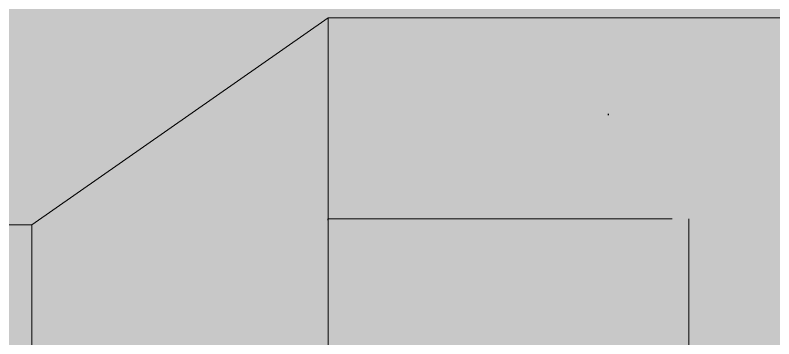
# Model space of a CAD drawing. Header units: centimetres. Extents: x 405564 to 502064, y 46284 to 60634.
# Drawn here: x 484706.7 to 484761.8, y 56655.9 to 56679.4 of the extents above; entities that cross this region are included whole.
import ezdxf

# ---------------------------------------------------------------- set-up
doc = ezdxf.new("R2010")
doc.units = ezdxf.units.CM
for name, pattern in [('( Hidden )', [0.375, 0.25, -0.125]), ('ACAD_ISO07W100', [3, 0, -3]), ('DOT', [0.25, 0, -0.25])]:
    doc.linetypes.add(name, pattern=pattern)
doc.layers.get('0').update_dxf_attribs({"color": 8, "lineweight": 9})
doc.layers.add('0-KRCN-MİMARİ-220526', color=8, linetype='Continuous', lineweight=9)
doc.layers.add('Visible (ISO)', color=8, linetype='Continuous', lineweight=18)
doc.layers.add('AS_DOS_TERAS_UST', color=8, linetype='ACAD_ISO07W100')
doc.layers.add('AS_NOT_MIMARI', color=8, linetype='Continuous')

# ---------------------------------------------------------------- blocks, each defined once
blk = doc.blocks.new('A$Cdfb98813')
h = blk.add_hatch()
h.set_pattern_fill('ANGLE', color=256, scale=0.3)
h.set_pattern_definition([(0, (182.2423, -979.0145), (0, 2.0955), [1.524, -0.5715]), (90, (182.2423, -979.0145), (-2.0955, 1e-16), [1.524, -0.5715])])
h.paths.add_polyline_path([(1918.018, 199.001), (1545.018, 199.001), (1545.018, 300), (1515.018, 300), (1515.018, 199.001), (238.979, 199.001), (238.979, -429.5), (238.979, -658.015), (1918.018, -658.015)])
h.paths.add_polyline_path([(268.979, -429.5), (268.979, 169.001), (1888.018, 169.001), (1888.018, -628.015), (268.979, -628.015), (268.979, -453.5)], flags=16)
h.paths.add_polyline_path([(1888.018, -429.5), (268.979, -429.5), (268.979, -459.5), (1888.018, -459.5)], flags=0)
h = blk.add_hatch()
h.set_pattern_fill('ANGLE', color=256)
h.set_pattern_definition([(0, (-483849.746, -58273.935), (0, 6.985), [5.08, -1.905]), (90, (-483849.746, -58273.935), (-6.985, 4e-16), [5.08, -1.905])])
h.paths.add_polyline_path([(425.139, -15.05), (800.139, -15.05), (800.139, -100), (900, -100), (900.139, -15.05), (1700, -15.05), (1700, -100), (1800, -100), (1800.139, -15.05), (2235.139, -15.05), (2235.139, -206), (425.139, -206.05)])
at = {"layer": 'Visible (ISO)'}
for p, q in [((858.164, -168.339), (879.664, -153.333)), ((879.664, -153.333), (1362.34, -153.335)), ((879.664, -153.333), (879.664, -201.839)), ((858.164, -168.339), (858.164, -201.839))]:
    blk.add_line(p, q, dxfattribs=at)
at = {"layer": 'Visible (ISO)', "linetype": '( Hidden )', "ltscale": 100}
blk.add_lwpolyline([(879.639, -167.914), (905.837, -167.914), (905.837, -205.503), (879.639, -205.503)], close=True, dxfattribs=at)
at = {"layer": 'Visible (ISO)'}
blk.add_lwpolyline([(858.164, -168.339), (415.585, -168.339), (415.585, -201.839), (415.585, -201.839)], dxfattribs=at)
blk = doc.blocks.new('A$C6A10306C')
at = {"layer": 'AS_DOS_TERAS_UST', "linetype": 'DOT', "ltscale": 80}
blk.add_line((14185.68, -3901.454), (14185.68, -4501.454), dxfattribs=at)
at = {"layer": 'AS_NOT_MIMARI'}
blk.add_blockref('A$Cdfb98813', (13285.68, -3801.454), dxfattribs=at)

msp = doc.modelspace()

# ---------------------------------------------------------------- block references
at = {"layer": '0-KRCN-MİMARİ-220526'}
msp.add_blockref('A$C6A10306C', (470564.066, 60634.016), dxfattribs=at)

doc.saveas('drawing.dxf')
